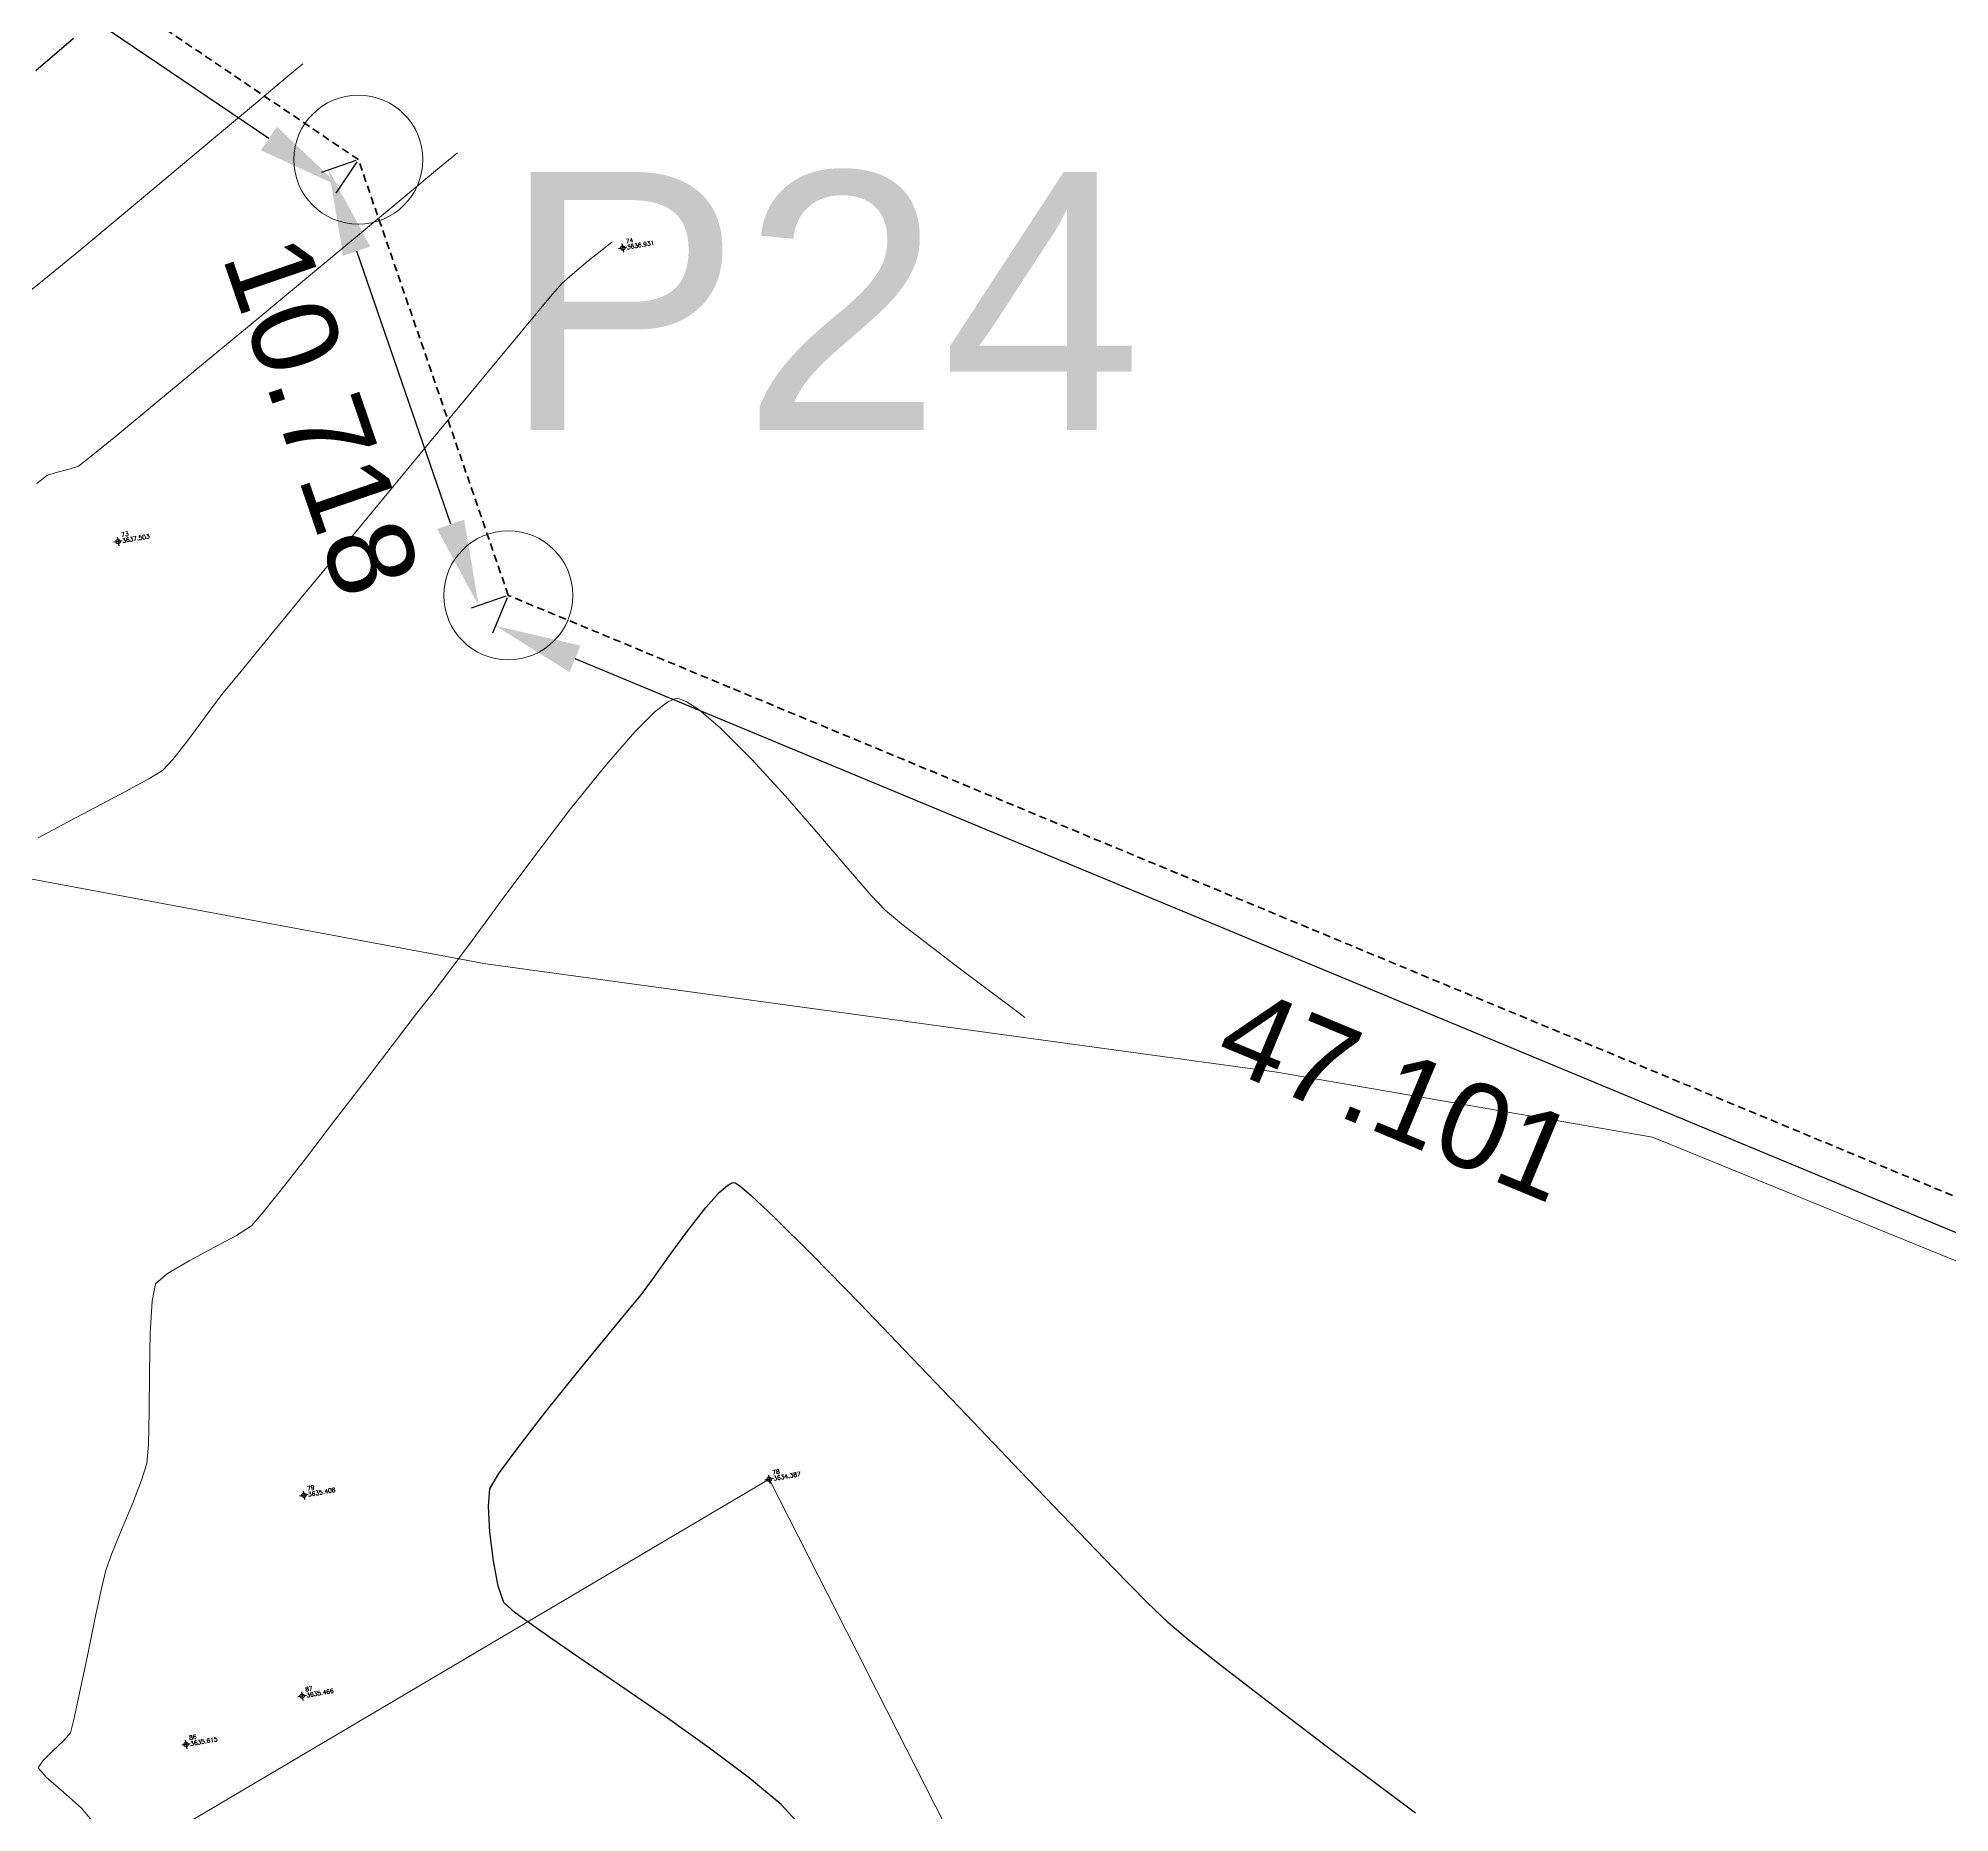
# Model space of a CAD drawing. Header units: millimetres. Extents: x 736950 to 740938, y 8500595 to 8502163.
# Drawn here: x 737727.71 to 737772.17, y 8501312.47 to 8501353.75 of the extents above; entities that cross this region are included whole.
import ezdxf
from ezdxf.enums import TextEntityAlignment as Align

# ---------------------------------------------------------------- set-up
doc = ezdxf.new("R2010")
doc.units = ezdxf.units.MM
doc.linetypes.add('DASHED', pattern=[0.75, 0.5, -0.25])
for name, color, linetype, lineweight in [('CONT-MJR', 80, 'Continuous', 30), ('CONT-MNR', 96, 'Continuous', 15), ('COTAS', 40, 'Continuous', 5), ('CUADROS', 9, 'Continuous', 20), ('PERIMETRO', 7, 'Continuous', 35), ('pista', 251, 'Continuous', 5), ('saiwite', 5, 'Continuous', 5)]:
    doc.layers.add(name, color=color, linetype=linetype, lineweight=lineweight)
doc.styles.add('5mm', font='arial.ttf', dxfattribs={"height": 3})
doc.styles.add('COTAS', font='arial.ttf')
doc.styles.add('CUADROS', font='arial.ttf')
doc.dimstyles.new('Copy of GenDist', dxfattribs={"dimtxt": 2, "dimasz": 2, "dimexe": 0.18, "dimexo": 0.0625, "dimgap": 1, "dimtad": 2, "dimdec": 3, "dimzin": 1, "dimdsep": 46, "dimtxsty": 'COTAS', "dimcen": 0.09, "dimadec": 3, "dimazin": 0, "dimtfac": 1, "dimtdec": 3, "dimtofl": 0, "dimtmove": 0, "dimatfit": 3, "dimfxl": 1, "dimtolj": 1, "dimtzin": 0, "dimarcsym": 0})

# ---------------------------------------------------------------- blocks, each defined once
blk = doc.blocks.new('*D172')
at = {"layer": 'COTAS', "color": 0, "lineweight": -2, "transparency": 16777216}
for p, q in [((737738.6171847223, 8501340.732979039), (737738.2773097754, 8501339.915017914)), ((737779.995071053, 8501322.775591321), (737740.1932856161, 8501339.313821957)), ((737782.1127866553, 8501322.659913005), (737781.7729117083, 8501321.84195188))]:
    blk.add_line(p, q, dxfattribs=at)
at = {"layer": 'COTAS', "color": 0, "transparency": 16777216}
for points in [[(737740.3211885658, 8501339.621639999), (737740.0653826664, 8501339.006003916), (737738.3463773681, 8501340.081239656)], [(737780.1229740027, 8501323.083409362), (737779.8671681033, 8501322.467773281), (737781.8419793011, 8501322.008173622)]]:
    blk.add_solid(points, dxfattribs=at)
at = {"layer": 'Defpoints', "color": 0, "transparency": 16777216}
for p in [(737738.6411665254, 8501340.790694922), (737738.3463773681, 8501340.081239656), (737782.1367684584, 8501322.717628887)]:
    blk.add_point(p, dxfattribs=at)
at = {"layer": 'COTAS', "color": 0, "transparency": 16777216, "insert": (737759.3186467388, 8501329.178271053), "char_height": 2, "attachment_point": 5, "rotation": 337.4363925965681, "style": 'COTAS'}
blk.add_mtext('\\A1;47.101', dxfattribs=at)
blk = doc.blocks.new('*D173')
at = {"layer": 'COTAS', "color": 0, "lineweight": -2, "transparency": 16777216}
for p, q in [((737735.0945837507, 8501350.90562593), (737734.2936173864, 8501350.630018275)), ((737737.3005654044, 8501342.444491468), (737735.114564152, 8501348.797411824)), ((737738.5820673644, 8501340.770359257), (737737.7811010005, 8501340.494751604))]:
    blk.add_line(p, q, dxfattribs=at)
at = {"layer": 'COTAS', "color": 0, "transparency": 16777216}
for points in [[(737735.4297596784, 8501348.905868687), (737734.799368625, 8501348.68895496), (737734.4638229711, 8501350.688584981)], [(737737.6157609308, 8501342.552948331), (737736.9853698774, 8501342.336034605), (737737.9513065852, 8501340.55331831)]]:
    blk.add_solid(points, dxfattribs=at)
at = {"layer": 'Defpoints', "color": 0, "transparency": 16777216}
for p in [(737734.4638229711, 8501350.688584981), (737735.1536829118, 8501350.925961591), (737738.6411665254, 8501340.790694918)]:
    blk.add_point(p, dxfattribs=at)
at = {"layer": 'COTAS', "color": 0, "transparency": 16777216, "insert": (737734.2963962695, 8501344.963330187), "char_height": 2, "attachment_point": 5, "rotation": 288.98802860294455, "style": 'COTAS'}
blk.add_mtext('\\A1;10.718', dxfattribs=at)
blk = doc.blocks.new('*D174')
at = {"layer": 'COTAS', "color": 0, "lineweight": -2, "transparency": 16777216}
for p, q in [((737703.5738753858, 8501372.208279636), (737703.0829617283, 8501371.482409893)), ((737733.0719053904, 8501351.41785965), (737704.8404906378, 8501370.511074662)), ((737735.1186692463, 8501350.874190042), (737734.6277555884, 8501350.148320299))]:
    blk.add_line(p, q, dxfattribs=at)
at = {"layer": 'COTAS', "color": 0, "transparency": 16777216}
for points in [[(737705.0272301859, 8501370.787189588), (737704.6537510892, 8501370.234959736), (737703.1838010843, 8501371.631511953)], [(737733.2586449385, 8501351.693974575), (737732.8851658418, 8501351.141744724), (737734.7285949443, 8501350.297422359)]]:
    blk.add_solid(points, dxfattribs=at)
at = {"layer": 'Defpoints', "color": 0, "transparency": 16777216}
for p in [(737703.6088890512, 8501372.260051183), (737703.1838010843, 8501371.631511953), (737735.1536829118, 8501350.925961591)]:
    blk.add_point(p, dxfattribs=at)
at = {"layer": 'COTAS', "color": 0, "transparency": 16777216, "insert": (737717.8235322116, 8501359.289696407), "char_height": 2, "attachment_point": 5, "rotation": 325.92908012584695, "style": 'COTAS'}
blk.add_mtext('\\A1;38.082', dxfattribs=at)

msp = doc.modelspace()

# ---------------------------------------------------------------- hatches: boundary and pattern name
at = {"layer": 'pista'}
h = msp.add_hatch(dxfattribs=at)
h.set_pattern_fill('HONEY', color=256, scale=3, angle=9.94991650582834, style=0)
h.set_pattern_definition([(9.94991650582834, (1479841.21072825, -18.49207214638591), (0.4979252195647159, 0.4170677100899267), [0.375, -0.75]), (129.9499165058283, (1479841.21072825, -18.49207214638591), (-0.6101538418184378, 0.222682034283025), [0.3749999999999999, -0.7499999999999998]), (69.94991650582834, (1479841.21072825, -18.49207214638591), (-0.112228622253722, 0.6397497443729518), [-0.75, 0.375])])
h.paths.add_polyline_path([(737744.7999806425, 8501250.923935566), (737743.4751223363, 8501250.754223157), (737756.465848178, 8501242.026572531), (737763.5739612179, 8501242.006896213), (737770.002546867, 8501243.455222024), (737769.8468594846, 8501244.342704736), (737763.4750639071, 8501242.907173423), (737756.7405500773, 8501242.925815564)])
h.paths.add_polyline_path([(737794.2809870465, 8501256.017245878), (737809.7820272583, 8501263.709828075), (737823.391616501, 8501273.483615467), (737837.0791595323, 8501280.557800073), (737851.5530432165, 8501285.77819753), (737870.8510758049, 8501293.050216693, -0.9976846880626209), (737871.0089264096, 8501292.63424804), (737865.2748787645, 8501289.581801567, 0.7845063948290762), (737866.1540430214, 8501286.121818589), (737883.2588851704, 8501291.348365877), (737897.4188924351, 8501296.516943583), (737903.2981396064, 8501301.44146652, -0.5512150924587264), (737904.1219025984, 8501301.177325813), (737906.855912117, 8501297.98174819, 0.5618964424650519), (737910.2738656431, 8501298.536066804), (737914.22079628, 8501308.558674501), (737925.6412323939, 8501300.72656757, 0.340189525830376), (737928.7023693406, 8501300.894137181), (737936.9171069289, 8501306.117412793, -0.358727273887905), (737938.1716059428, 8501305.962964654), (737943.1732157968, 8501301.051021611, 0.3417074120720416), (737946.0555081918, 8501300.709858142), (737955.8779356404, 8501307.072689936), (737971.8320576148, 8501314.464803053), (737988.5677626224, 8501323.411181662), (738023.1375471824, 8501336.282937778), (738044.4246208373, 8501357.728329657), (738061.4456776979, 8501362.208386911), (738078.9085143938, 8501363.070318012), (738112.0997810266, 8501372.051506756), (738118.6561313582, 8501373.365123207), (738128.3493353954, 8501376.976906104), (738155.2251721952, 8501366.826195797), (738176.6167526407, 8501363.543890122), (738193.8053773039, 8501353.328603027), (738204.7313956148, 8501340.877429372), (738207.705198212, 8501335.751671141), (738214.35685511, 8501331.742925933), (738229.9282901662, 8501313.374534177), (738233.5603594936, 8501308.186787868), (738234.53883727, 8501308.358438132), (738230.6417003467, 8501313.924784988), (738214.9478837823, 8501332.43754055), (738208.3676942562, 8501336.403214611), (738205.4657963786, 8501341.405035153), (738194.387784551, 8501354.029418997), (738176.9261677533, 8501364.406946706), (738155.4549153853, 8501367.70147717), (738128.3514754312, 8501377.93815071), (738118.4090486554, 8501374.233504975), (738111.8936108743, 8501372.928085677), (738078.7671659255, 8501363.964436961), (738061.3074614278, 8501363.102660457), (738043.958527311, 8501358.536303693), (738022.6381405202, 8501337.057350922), (737988.196920163, 8501324.233464561), (737971.4304040315, 8501315.270615296), (737955.4419368334, 8501307.862588815), (737945.5806043665, 8501301.47455489, -0.3391433520832071), (737943.8038299843, 8501301.693147572), (737938.8116631231, 8501306.59581691, 0.3560082385246841), (737936.4342009705, 8501306.876887502), (737928.158540546, 8501301.61487459, -0.3502196171718997), (737926.1502499409, 8501301.468794718), (737914.5128481541, 8501309.44969617, 0.4302069892023044), (737913.4330382891, 8501309.014522241), (737909.4507249827, 8501298.90206584, -0.5704007069138802), (737907.5397775185, 8501298.566836312), (737904.9064502402, 8501301.644734057, 0.4931454261128044), (737902.7202336333, 8501302.131411942), (737896.9620044216, 8501297.308254998), (737882.9728831241, 8501292.20205278), (737866.0373022418, 8501287.027224885, -0.7384715771871906), (737865.6977918843, 8501288.787355538), (737871.5108758068, 8501291.881875956, 0.9119586051647783), (737870.5337161538, 8501293.892406015), (737851.2416702455, 8501286.62264278), (737836.7183275839, 8501281.384406622), (737822.9200107896, 8501274.252970394), (737809.3164408724, 8501264.483505804), (737793.8201376351, 8501256.79327439), (737778.9884914039, 8501246.402265295), (737769.846859484, 8501244.34270474), (737770.0025468671, 8501243.455222024), (737779.3594973255, 8501245.563292695)])
h.paths.add_polyline_path([(738260.5182952256, 8501271.251537092), (738234.538837269, 8501308.358438132), (738233.56035949, 8501308.186787868), (738259.6897886079, 8501270.86568047), (738269.3749442189, 8501234.589470252), (738274.5057655985, 8501215.583008338), (738279.7983711922, 8501189.602392923), (738280.7089290785, 8501189.641305126), (738275.382018582, 8501215.790318219), (738270.2441657205, 8501234.822827347)])

# ---------------------------------------------------------------- linework, layer by layer
at = {"linetype": 'Continuous', "extrusion": (-0.172787269436437, 0.9849591664230046, 0)}
for points, elevation in [([(-2195570.015162655, 0), (-2195569.815162655, 0)], 8246009.191062788), ([(-2195557.274162654, 0), (-2195557.074162655, 0)], 8246004.495062787), ([(-2195557.698162654, 0), (-2195557.498162654, 0)], 8245981.898062789), ([(-2195568.422162655, 0), (-2195568.222162655, 0)], 8245980.394062787), ([(-2195556.851162655, 0), (-2195556.651162655, 0)], 8245977.304062787), ([(-2195553.996162655, 0), (-2195553.796162654, 0)], 8245976.661062786)]:
    msp.add_lwpolyline(points, dxfattribs=dict(at, elevation=elevation))
at = {"linetype": 'Continuous', "extrusion": (0.9849591664230046, 0.172787269436437, 0)}
for points, elevation in [([(8246009.291062789, 0), (8246009.091062789, 0)], 2195569.915162654), ([(8246004.595062787, 0), (8246004.395062789, 0)], 2195557.174162656), ([(8245980.494062789, 0), (8245980.29406279, 0)], 2195568.322162654), ([(8245981.998062789, 0), (8245981.798062788, 0)], 2195557.598162655), ([(8245977.404062787, 0), (8245977.204062786, 0)], 2195556.751162654), ([(8245976.761062784, 0), (8245976.561062787, 0)], 2195553.896162654)]:
    msp.add_lwpolyline(points, dxfattribs=dict(at, elevation=elevation))
at = {"linetype": 'Continuous'}
for centre in [(737741.3015905333, 8501348.869643383), (737729.5636348114, 8501342.042792536), (737733.8857314253, 8501319.858932056), (737744.7083055793, 8501320.230524147), (737733.8452557272, 8501315.187678829), (737731.1442995215, 8501314.061042428)]:
    msp.add_circle(centre, 0.05, dxfattribs=at)
at = {"layer": 'CONT-MJR', "extrusion": (0.6477223790566525, -0.761876446459129, 0), "elevation": -5999137.905189018}
msp.add_lwpolyline([(6068573.91394855, 3640), (6068575.06786315, 3640)], dxfattribs=at)
at = {"layer": 'CONT-MJR', "extrusion": (0.6540225511821539, -0.7564750508411938, 0), "elevation": -5948540.782516258}
msp.add_lwpolyline([(6118144.09163241, 3635.000000000007), (6118144.349237155, 3635.000000000007)], dxfattribs=at)
at = {"layer": 'CONT-MJR', "elevation": 3635}
for points in [[(737743.7392505751, 8501327.066673655), (737743.8439557434, 8501327.122734712)], [(737743.8439557434, 8501327.122734712), (737743.8874265079, 8501327.131381216)], [(737743.9174019044, 8501327.123257516), (737744.0236583477, 8501327.054380132)], [(737744.0236583477, 8501327.054380132), (737744.2903695673, 8501326.82897136)], [(737744.2903695673, 8501326.82897136), (737744.8227022232, 8501326.32707037)], [(737740.8870926532, 8501323.49521039), (737741.4215880628, 8501324.145957649)], [(737738.8930586253, 8501321.004449151), (737739.5256004458, 8501321.813231356)], [(737738.2123466583, 8501319.004072202), (737738.1788578775, 8501319.607149897)], [(737751.714614672, 8501319.203941157), (737752.7208665317, 8501318.15954921)], [(737738.4080119547, 8501317.74453449), (737738.2942953464, 8501318.336947856)], [(737753.4989309886, 8501317.366673639), (737753.9784949326, 8501316.904333485)], [(737739.399387717, 8501316.697451688), (737738.8033834057, 8501317.12803981)], [(737753.9784949326, 8501316.904333485), (737754.4857474609, 8501316.481315907)], [(737740.2371629972, 8501316.120321332), (737739.399387717, 8501316.697451688)]]:
    msp.add_lwpolyline(points, dxfattribs=at)
at = {"layer": 'CONT-MJR', "extrusion": (-0.2615763178694878, -0.9651827961219784, 0), "elevation": -8398311.02101791}
msp.add_lwpolyline([(-1511688.139942458, 3635.000000000006), (-1511688.108885754, 3635.000000000006)], dxfattribs=at)
at = {"layer": 'CONT-MJR', "extrusion": (-0.7878804291873842, 0.6158282465943757, 0), "elevation": 4654103.569105771}
msp.add_lwpolyline([(-7152351.228079532, 3635), (-7152351.933025335, 3635)], dxfattribs=at)
at = {"layer": 'CONT-MJR', "extrusion": (0.7437384805173984, -0.6684706968878078, 0), "elevation": -5134199.653399069}
msp.add_lwpolyline([(6815923.424221491, 3635), (6815923.890880268, 3635)], dxfattribs=at)
at = {"layer": 'CONT-MJR', "extrusion": (0.7052464940059298, 0.7089621870680722, 0), "elevation": 6547410.85550097}
msp.add_lwpolyline([(5472497.403565574, 3635.000000000013), (5472496.135795613, 3635.000000000013)], dxfattribs=at)
at = {"layer": 'CONT-MJR', "extrusion": (0.8083191208613362, -0.5887445956014855, 0), "elevation": -4408778.125271948}
msp.add_lwpolyline([(7306125.706808241, 3635), (7306126.440453757, 3635)], dxfattribs=at)
at = {"layer": 'CONT-MJR', "extrusion": (0.8145207822477916, -0.5801343769218006, 0), "elevation": -4331004.626140924}
msp.add_lwpolyline([(7352495.279176695, 3635), (7352495.925188028, 3635)], dxfattribs=at)
at = {"layer": 'CONT-MJR', "extrusion": (0.7148084724327914, 0.6993202755092256, 0), "elevation": 6472496.136216715}
msp.add_lwpolyline([(5560898.905185148, 3635), (5560897.342965003, 3635)], dxfattribs=at)
at = {"layer": 'CONT-MJR', "extrusion": (0.8038275461076072, -0.5948624009959134, 0), "elevation": -4464101.192910612}
msp.add_lwpolyline([(7272453.645039593, 3635.000000000013), (7272454.08658067, 3635.000000000013)], dxfattribs=at)
at = {"layer": 'CONT-MJR', "extrusion": (0.773923613973901, -0.6332789588590296, 0), "elevation": -4812754.196901517}
msp.add_lwpolyline([(7046571.625973606, 3635.00000000001), (7046572.111317846, 3635.00000000001)], dxfattribs=at)
at = {"layer": 'CONT-MJR', "extrusion": (0.7196693977854256, 0.6943169001912333, 0), "elevation": 6433546.952154309}
msp.add_lwpolyline([(5605912.870065106, 3635), (5605911.118890144, 3635)], dxfattribs=at)
at = {"layer": 'CONT-MJR', "extrusion": (0.774948023291407, -0.6320249688079903, 0), "elevation": -4801337.874733287}
msp.add_lwpolyline([(7054353.447894948, 3635.00000000001), (7054354.499127205, 3635.00000000001)], dxfattribs=at)
at = {"layer": 'CONT-MJR', "extrusion": (0.7221761519087735, 0.6917091915062544, 0), "elevation": 6413227.331103161}
msp.add_lwpolyline([(5629145.677459554, 3635), (5629143.842966935, 3635)], dxfattribs=at)
at = {"layer": 'CONT-MJR', "extrusion": (0.7794533653889116, -0.6264602550712214, 0), "elevation": -4750706.675549766}
msp.add_lwpolyline([(7088548.388961121, 3635), (7088549.501700784, 3635)], dxfattribs=at)
at = {"layer": 'CONT-MJR', "extrusion": (0.7231124215615569, 0.6907303567843109, 0), "elevation": 6405596.674490089}
msp.add_lwpolyline([(5637825.507142161, 3635.000000000013), (5637823.695020657, 3635.000000000013)], dxfattribs=at)
at = {"layer": 'CONT-MJR', "extrusion": (-0.8051046843814349, 0.5931327399385994, 0), "elevation": 4448454.781814617}
msp.add_lwpolyline([(-7282029.66141223, 3635), (-7282030.455111432, 3635)], dxfattribs=at)
at = {"layer": 'CONT-MJR', "extrusion": (0.8607006980593827, -0.5091112927053294, 0), "elevation": -3693146.225900469}
msp.add_lwpolyline([(7692682.918851902, 3635.000000000013), (7692683.334809387, 3635.000000000013)], dxfattribs=at)
at = {"layer": 'CONT-MJR', "extrusion": (0.7225988169186374, 0.6912676397660936, 0), "elevation": 6409785.377166834}
msp.add_lwpolyline([(5633060.996565993, 3635.000000000013), (5633059.312520504, 3635.000000000013)], dxfattribs=at)
at = {"layer": 'CONT-MJR', "extrusion": (0.9968859082192231, -0.07885737754918518, 0), "elevation": 65049.02453142044}
msp.add_lwpolyline([(8533021.815738156, 3635), (8533022.217261955, 3635)], dxfattribs=at)
at = {"layer": 'CONT-MJR', "extrusion": (0.9925396502556009, 0.1219222812716764, 0), "elevation": 1768734.634057485}
msp.add_lwpolyline([(8347948.793043798, 3635.000000000013), (8347949.465182529, 3635.000000000013)], dxfattribs=at)
at = {"layer": 'CONT-MJR', "extrusion": (0.7137417932637499, 0.7004089180961695, 0), "elevation": 6480964.004497671}
msp.add_lwpolyline([(5551017.483257703, 3635.000000000003), (5551016.372385986, 3635.000000000003)], dxfattribs=at)
at = {"layer": 'CONT-MJR', "extrusion": (0.9468098035982132, 0.3217937162380785, 0), "elevation": 3434168.58713113}
msp.add_lwpolyline([(7811730.999869735, 3635), (7811731.400102974, 3635)], dxfattribs=at)
at = {"layer": 'CONT-MJR', "extrusion": (0.6652877751237332, 0.7465870185523674, 0), "elevation": 6837781.61551681}
msp.add_lwpolyline([(5105036.144046482, 3635.000000000003), (5105036.501109894, 3635.000000000003)], dxfattribs=at)
at = {"layer": 'CONT-MJR', "extrusion": (0.620511337574935, 0.7841974750921896, 0), "elevation": 7124495.942360619}
msp.add_lwpolyline([(4696618.056008079, 3635.000000000009), (4696617.1299812, 3635.000000000009)], dxfattribs=at)
at = {"layer": 'CONT-MJR', "extrusion": (-0.563840751574835, -0.8258835310523664, 0), "elevation": -7437064.985832365}
msp.add_lwpolyline([(-4184099.757582761, 3635), (-4184100.958589654, 3635)], dxfattribs=at)
at = {"layer": 'CONT-MJR', "extrusion": (0.6111981154232625, 0.7914776457380538, 0), "elevation": 7179516.094693523}
msp.add_lwpolyline([(4612071.50252273, 3635), (4612070.3944929, 3635)], dxfattribs=at)
at = {"layer": 'CONT-MJR', "extrusion": (0.568169002706211, 0.8229118934392854, 0), "elevation": 7414995.286410174}
msp.add_lwpolyline([(4223086.599244294, 3635), (4223087.885352716, 3635)], dxfattribs=at)
at = {"layer": 'CONT-MJR', "extrusion": (0.6058945977787699, 0.7955449304611921, 0), "elevation": 7210180.661818082}
msp.add_lwpolyline([(4563982.855102113, 3635.000000000013), (4563981.648845637, 3635.000000000013)], dxfattribs=at)
at = {"layer": 'CONT-MJR', "extrusion": (0.5796511828917043, 0.8148647164850421, 0), "elevation": 7355054.592450119}
msp.add_lwpolyline([(4326635.696517088, 3635.000000000003), (4326636.969319263, 3635.000000000003)], dxfattribs=at)
at = {"layer": 'CONT-MJR', "extrusion": (0.6025772913173856, 0.7980605290255888, 0), "elevation": 7229119.190142198}
msp.add_lwpolyline([(4533924.282756915, 3635), (4533923.062123829, 3635)], dxfattribs=at)
at = {"layer": 'CONT-MJR', "extrusion": (0.6011582996384742, 0.7991299636328115, 0), "elevation": 7237155.24995069}
msp.add_lwpolyline([(4521081.495894165, 3635.000000000013), (4521082.657551038, 3635.000000000013)], dxfattribs=at)
at = {"layer": 'CONT-MJR', "extrusion": (0.6004624290425972, 0.7996529692987228, 0), "elevation": 7241096.767942991}
msp.add_lwpolyline([(4514769.118772978, 3635), (4514767.967643088, 3635)], dxfattribs=at)
at = {"layer": 'CONT-MJR', "extrusion": (0.6417647019532889, 0.7669016021151648, 0), "elevation": 6993128.992245525}
msp.add_lwpolyline([(4890064.577238213, 3635.000000000013), (4890065.531485296, 3635.000000000013)], dxfattribs=at)
at = {"layer": 'CONT-MJR', "extrusion": (0.5992763456440388, 0.8005422297115417, 0), "elevation": 7247781.605480141}
msp.add_lwpolyline([(4504028.641520202, 3635.000000000013), (4504027.643787374, 3635.000000000013)], dxfattribs=at)
at = {"layer": 'CONT-MJR', "extrusion": (0.7312928525269538, 0.6820636068894097, 0), "elevation": 6337943.613128449}
msp.add_lwpolyline([(5713759.526646079, 3635), (5713760.182974877, 3635)], dxfattribs=at)
at = {"layer": 'CONT-MNR', "extrusion": (0.6432210805299938, -0.7656805088036571, 0), "elevation": -6034794.441485841}
msp.add_lwpolyline([(6033116.564258556, 3639), (6033117.48744312, 3639)], dxfattribs=at)
at = {"layer": 'CONT-MNR'}
for points, elevation in [([(737733.4660287653, 8501352.827719925), (737733.8603486896, 8501353.157589503)], 3639), ([(737730.7762558887, 8501350.569937184), (737731.8318688878, 8501351.455023978)], 3639), ([(737729.6844388198, 8501349.657517564), (737730.7762558887, 8501350.569937184)], 3639), ([(737735.2695167146, 8501349.268040203), (737736.285030416, 8501350.111825636)], 3638), ([(737728.6485311587, 8501348.796634898), (737729.6844388198, 8501349.657517564)], 3639), ([(737734.089088258, 8501348.287549993), (737735.2695167146, 8501349.268040203)], 3638), ([(737740.8538624034, 8501348.852073414), (737741.053429219, 8501349.012644023)], 3637), ([(737740.133472191, 8501348.265042689), (737740.5017101737, 8501348.56828264)], 3637), ([(737739.8856481167, 8501348.046124544), (737740.133472191, 8501348.265042689)], 3637), ([(737731.5979116771, 8501346.22062067), (737732.8348511957, 8501347.246396363)], 3638), ([(737738.1486850728, 8501345.965162918), (737739.0180758955, 8501347.013224222)], 3637), ([(737737.1042725435, 8501344.702928806), (737738.1486850728, 8501345.965162918)], 3637), ([(737729.5403498694, 8501344.519368503), (737730.4693758519, 8501345.286264263)], 3638), ([(737728.9019398793, 8501343.99597474), (737729.5403498694, 8501344.519368503)], 3638), ([(737735.9713743832, 8501343.331697851), (737737.1042725435, 8501344.702928806)], 3637), ([(737728.6452520307, 8501343.792124333), (737728.9019398793, 8501343.99597474)], 3638), ([(737727.6738019724, 8501343.390754608), (737727.9065148539, 8501343.579181738)], 3638), ([(737728.1239046403, 8501343.648737593), (737728.4272623983, 8501343.723278351)], 3638), ([(737728.4272623983, 8501343.723278351), (737728.6452520307, 8501343.792124333)], 3638), ([(737732.2856469569, 8501338.860324947), (737732.9071268792, 8501339.615783606)], 3637), ([(737741.5868121348, 8501337.616787601), (737742.0598804116, 8501338.088110387)], 3636), ([(737742.3418378374, 8501338.306889562), (737742.4885975505, 8501338.377941396)], 3636), ([(737742.4885975505, 8501338.377941396), (737742.5483089584, 8501338.388896637)], 3636), ([(737742.5483089584, 8501338.388896637), (737742.6150408674, 8501338.383257756)], 3636), ([(737742.6150408674, 8501338.383257756), (737742.7764824763, 8501338.324279765)], 3636), ([(737740.878529297, 8501336.802875271), (737741.5868121348, 8501337.616787601)], 3636), ([(737728.7245707093, 8501335.696281835), (737729.6192341263, 8501336.168069344)], 3637), ([(737745.0865171376, 8501336.116528792), (737745.8530376047, 8501335.238087432)], 3636), ([(737746.5403740603, 8501334.435527366), (737747.082540814, 8501333.808859121)], 3636), ([(737747.4135521749, 8501333.458093228), (737747.8220343195, 8501333.123282941)], 3636), ([(737737.23656689, 8501332.005383892), (737737.7971327978, 8501332.766052093)], 3636), ([(737736.8686540707, 8501331.52166315), (737737.23656689, 8501332.005383892)], 3636), ([(737732.3224918684, 8501325.904195974), (737732.6644038651, 8501326.127593452)], 3636), ([(737731.7943416603, 8501325.621205404), (737732.3224918684, 8501325.904195974)], 3636), ([(737730.3579212796, 8501324.373433834), (737730.4388281016, 8501324.773077471)], 3636), ([(737730.294923962, 8501322.72449344), (737730.314663715, 8501323.63567036)], 3636), ([(737730.1122186119, 8501320.207893275), (737730.2354971091, 8501320.59754597)], 3636), ([(737729.6475056404, 8501319.054206567), (737729.8967743369, 8501319.657615373)], 3636), ([(737728.6789021895, 8501315.291334622), (737728.8507104983, 8501316.121266741)], 3636), ([(737728.5383398803, 8501314.643337836), (737728.6789021895, 8501315.291334622)], 3636), ([(737728.3020622878, 8501314.156171001), (737728.4562986721, 8501314.335746547)], 3636), ([(737727.7087134295, 8501313.515483195), (737727.8115452062, 8501313.679692747)], 3636), ([(737728.2964503963, 8501312.9533645), (737727.8915625763, 8501313.302702997)], 3636)]:
    msp.add_lwpolyline(points, dxfattribs=dict(at, elevation=elevation))
at = {"layer": 'CONT-MNR', "extrusion": (0.6431707820062584, -0.7657227599944108, 0), "elevation": -6035190.740609435}
msp.add_lwpolyline([(6032718.917872192, 3639), (6032720.128878968, 3639)], dxfattribs=at)
at = {"layer": 'CONT-MNR', "extrusion": (0.6386564449986663, -0.7694920046768945, 0), "elevation": -6070560.907389539}
msp.add_lwpolyline([(5997125.200439472, 3638.000000000013), (5997125.736332946, 3638.000000000013)], dxfattribs=at)
at = {"layer": 'CONT-MNR', "extrusion": (0.6390652658741104, -0.7691525115042221, 0), "elevation": -6067373.154549446}
msp.add_lwpolyline([(6000349.28596169, 3638), (6000350.273402781, 3638)], dxfattribs=at)
at = {"layer": 'CONT-MNR', "extrusion": (0.6353323096024232, -0.7722388596640621, 0), "elevation": -6096369.054188612}
msp.add_lwpolyline([(5970883.146230973, 3639.00000000001), (5970884.295985048, 3639.00000000001)], dxfattribs=at)
at = {"layer": 'CONT-MNR', "extrusion": (0.6274804985049006, -0.7786322777768986, 0), "elevation": -6156506.622116931}
msp.add_lwpolyline([(5908859.004844774, 3637), (5908859.457115047, 3637)], dxfattribs=at)
at = {"layer": 'CONT-MNR', "extrusion": (0.6268932678518396, -0.779105147410824, 0), "elevation": -6160967.471618894}
msp.add_lwpolyline([(5904204.534647274, 3639.00000000001), (5904205.366047781, 3639.00000000001)], dxfattribs=at)
at = {"layer": 'CONT-MNR', "extrusion": (0.638719137435968, -0.7694399674263438, 0), "elevation": -6070072.268412907}
msp.add_lwpolyline([(5997614.308679176, 3638), (5997615.938744047, 3638)], dxfattribs=at)
at = {"layer": 'CONT-MNR', "extrusion": (-0.7604821814464772, 0.6493588004350194, 0), "elevation": 4959387.131734275}
msp.add_lwpolyline([(-6944181.194536753, 3637), (-6944181.594530068, 3637)], dxfattribs=at)
at = {"layer": 'CONT-MNR', "extrusion": (0.7679244381397621, -0.6405404415864239, 0), "elevation": -4878928.748980361}
msp.add_lwpolyline([(7000943.80497523, 3637), (7000944.753913035, 3637)], dxfattribs=at)
at = {"layer": 'CONT-MNR', "extrusion": (0.6377280030460121, -0.7702616400489809, 0), "elevation": -6077788.783799333}
msp.add_lwpolyline([(5989791.433869492, 3638.00000000001), (5989792.89900259, 3638.00000000001)], dxfattribs=at)
at = {"layer": 'CONT-MNR', "extrusion": (0.3047404424022733, -0.9524354375832866, 0), "elevation": -7872165.363279982}
msp.add_lwpolyline([(3293341.404792444, 3638), (3293341.633038663, 3638)], dxfattribs=at)
at = {"layer": 'CONT-MNR', "extrusion": (-0.7712548832067474, 0.6365264371019845, 0), "elevation": 4842347.311066587}
msp.add_lwpolyline([(-7026289.224893992, 3637.00000000001), (-7026291.007770001, 3637.00000000001)], dxfattribs=at)
at = {"layer": 'CONT-MNR', "extrusion": (0.7715334130514546, -0.6361888025933603, 0), "elevation": -4839271.48348295}
msp.add_lwpolyline([(7028406.366745944, 3637), (7028408.017609951, 3637)], dxfattribs=at)
at = {"layer": 'CONT-MNR', "extrusion": (-0.7718250739959408, 0.635834927596118, 0), "elevation": 4836047.903439339}
msp.add_lwpolyline([(-7030623.427605104, 3637.00000000001), (-7030624.810257358, 3637.00000000001)], dxfattribs=at)
at = {"layer": 'CONT-MNR', "extrusion": (0.7966779086052485, -0.6044040949070145, 0), "elevation": -4550509.021203194}
msp.add_lwpolyline([(7218716.484289501, 3637), (7218716.840650292, 3637)], dxfattribs=at)
at = {"layer": 'CONT-MNR', "extrusion": (0.7736562737999467, -0.6336055318650412, 0), "elevation": -4815744.118985591}
msp.add_lwpolyline([(7044544.964580433, 3637.000000000007), (7044545.40221104, 3637.000000000007)], dxfattribs=at)
at = {"layer": 'CONT-MNR', "extrusion": (0.8047085019690075, -0.5936701330358435, 0), "elevation": -4453331.556663342}
msp.add_lwpolyline([(7279067.978005197, 3637.000000000013), (7279068.489788457, 3637.000000000013)], dxfattribs=at)
at = {"layer": 'CONT-MNR', "extrusion": (0.6130305153560052, -0.7900592302114764, 0), "elevation": -6264302.230491706}
msp.add_lwpolyline([(5794439.593293692, 3636), (5794439.950175069, 3636)], dxfattribs=at)
at = {"layer": 'CONT-MNR', "extrusion": (-0.5410831824659649, -0.8409690777029221, 0), "elevation": -7548542.859150472}
msp.add_lwpolyline([(-3979512.333400707, 3636), (-3979511.971688708, 3636)], dxfattribs=at)
at = {"layer": 'CONT-MNR', "extrusion": (0.650500172261281, 0.7595061065508584, 0), "elevation": 6936720.22355872}
msp.add_lwpolyline([(4969801.542246615, 3636), (4969800.884982844, 3636)], dxfattribs=at)
at = {"layer": 'CONT-MNR', "extrusion": (0.8008223453896156, -0.5989019712145514, 0), "elevation": -4500676.12055191}
msp.add_lwpolyline([(7249889.577422647, 3637), (7249890.13984957, 3637)], dxfattribs=at)
at = {"layer": 'CONT-MNR', "extrusion": (0.708677803184958, 0.7055322609724818, 0), "elevation": 6520790.508980413}
msp.add_lwpolyline([(5504207.430166118, 3636.00000000001), (5504206.3998356, 3636.00000000001)], dxfattribs=at)
at = {"layer": 'CONT-MNR', "extrusion": (0.7859046887589342, -0.6183476531747516, 0), "elevation": -4676995.643410142}
msp.add_lwpolyline([(7137414.72244304, 3637), (7137415.230911691, 3637)], dxfattribs=at)
at = {"layer": 'CONT-MNR', "extrusion": (0.738969431558187, -0.6737389548056206, 0), "elevation": -5182521.350734802}
msp.add_lwpolyline([(6779265.80519454, 3637.000000000003), (6779266.156288749, 3637.000000000003)], dxfattribs=at)
at = {"layer": 'CONT-MNR', "extrusion": (0.7797652087745773, -0.6260720559047017, 0), "elevation": -4747184.739946491}
msp.add_lwpolyline([(7090924.357693518, 3636), (7090925.615502815, 3636)], dxfattribs=at)
at = {"layer": 'CONT-MNR', "extrusion": (0.7386169257150085, 0.6741253867399667, 0), "elevation": 6275877.505126061}
msp.add_lwpolyline([(5781899.211734217, 3636.000000000003), (5781898.055096591, 3636.000000000003)], dxfattribs=at)
at = {"layer": 'CONT-MNR', "extrusion": (0.4717758523179171, -0.8817185181052414, 0), "elevation": -7147742.508130239}
msp.add_lwpolyline([(4661194.983165507, 3637), (4661195.734277758, 3637)], dxfattribs=at)
at = {"layer": 'CONT-MNR', "extrusion": (0.5188406873761883, -0.8548709499819284, 0), "elevation": -6884781.142688744}
msp.add_lwpolyline([(5041503.471491298, 3637.00000000001), (5041503.845637687, 3637.00000000001)], dxfattribs=at)
at = {"layer": 'CONT-MNR', "extrusion": (0.4732833535367957, -0.8809102492677472, 0), "elevation": -7139759.02255518}
msp.add_lwpolyline([(4673412.308012027, 3637), (4673413.4625319, 3637)], dxfattribs=at)
at = {"layer": 'CONT-MNR', "extrusion": (-0.79343547815925, 0.6086543698998655, 0), "elevation": 4589026.036195315}
msp.add_lwpolyline([(-7194288.84865897, 3636), (-7194290.183251818, 3636)], dxfattribs=at)
at = {"layer": 'CONT-MNR', "extrusion": (0.7595240985467753, 0.6504791647137581, 0), "elevation": 6090277.19860776}
msp.add_lwpolyline([(5977080.676897356, 3636), (5977079.620235596, 3636)], dxfattribs=at)
at = {"layer": 'CONT-MNR', "extrusion": (-0.8012588825953251, 0.5983178110854556, 0), "elevation": 4495379.856668869}
msp.add_lwpolyline([(-7253171.235041342, 3636.000000000004), (-7253172.543313248, 3636.000000000004)], dxfattribs=at)
at = {"layer": 'CONT-MNR', "extrusion": (0.8051786632423694, -0.5930323096250584, 0), "elevation": -4447554.271824306}
msp.add_lwpolyline([(7282594.102079745, 3636.000000000003), (7282595.280513169, 3636.000000000003)], dxfattribs=at)
at = {"layer": 'CONT-MNR', "extrusion": (0.7272900021367448, 0.6863302796700245, 0), "elevation": 6371278.887840007}
msp.add_lwpolyline([(5676596.922524355, 3636.000000000013), (5676596.440232703, 3636.000000000013)], dxfattribs=at)
at = {"layer": 'CONT-MNR', "extrusion": (0.6131388816380554, 0.7899751336742409, 0), "elevation": 7168183.64500773}
msp.add_lwpolyline([(4629695.449312823, 3636.000000000003), (4629694.678373492, 3636.000000000003)], dxfattribs=at)
at = {"layer": 'CONT-MNR', "extrusion": (0.6049977404452316, 0.7962271874635807, 0), "elevation": 7215328.319878272}
msp.add_lwpolyline([(4555871.686063909, 3636.000000000006), (4555870.808573047, 3636.000000000006)], dxfattribs=at)
at = {"layer": 'CONT-MNR', "extrusion": (0.6009636954031751, 0.7992763206847555, 0), "elevation": 7238273.900849614}
msp.add_lwpolyline([(4519326.556504278, 3636.00000000001), (4519325.708912924, 3636.00000000001)], dxfattribs=at)
at = {"layer": 'CONT-MNR', "extrusion": (0.7870577534924295, -0.616879317749793, 0), "elevation": -4663654.066536963}
msp.add_lwpolyline([(7146132.88119634, 3636.000000000006), (7146133.505348776, 3636.000000000006)], dxfattribs=at)
at = {"layer": 'CONT-MNR', "extrusion": (0.5992020217098588, 0.8005978623371524, 0), "elevation": 7248209.090245917}
msp.add_lwpolyline([(4503374.169557566, 3636.000000000003), (4503373.488371948, 3636.000000000003)], dxfattribs=at)
at = {"layer": 'CONT-MNR', "extrusion": (0.7926904708410569, -0.6096243248409494, 0), "elevation": -4597821.509105499}
msp.add_lwpolyline([(7188665.309217406, 3636), (7188666.203020486, 3636)], dxfattribs=at)
at = {"layer": 'CONT-MNR', "extrusion": (0.6008301289555877, 0.7993767297959153, 0), "elevation": 7239028.974765649}
msp.add_lwpolyline([(4518115.458263358, 3636), (4518115.080005874, 3636)], dxfattribs=at)
at = {"layer": 'CONT-MNR', "extrusion": (0.7943494052985245, -0.6074611282229346, 0), "elevation": -4578207.604535224}
msp.add_lwpolyline([(7201171.529528284, 3636.000000000013), (7201172.591135065, 3636.000000000013)], dxfattribs=at)
at = {"layer": 'CONT-MNR', "extrusion": (0.794282380338553, -0.6075487637084963, 0), "elevation": -4579002.069350544}
msp.add_lwpolyline([(7200665.252521702, 3636.000000000003), (7200666.380050969, 3636.000000000003)], dxfattribs=at)
at = {"layer": 'CONT-MNR', "extrusion": (0.7927831366937911, -0.6095038130922183, 0), "elevation": -4596728.630481455}
msp.add_lwpolyline([(7189360.905693079, 3636), (7189361.997263879, 3636)], dxfattribs=at)
at = {"layer": 'CONT-MNR', "extrusion": (-0.7891900164994764, 0.6141491006730827, 0), "elevation": 4638870.509279663}
msp.add_lwpolyline([(-7162240.645963461, 3636), (-7162241.599718028, 3636)], dxfattribs=at)
at = {"layer": 'CONT-MNR', "extrusion": (0.7806601955431162, -0.6249557257074966, 0), "elevation": -4737033.895540359}
msp.add_lwpolyline([(7097697.542667947, 3636), (7097698.256833503, 3636)], dxfattribs=at)
at = {"layer": 'CONT-MNR', "extrusion": (-0.7496992694086932, 0.6617786680213195, 0), "elevation": 5072918.641611135}
msp.add_lwpolyline([(-6861653.726866861, 3636.00000000001), (-6861654.100163256, 3636.00000000001)], dxfattribs=at)
at = {"layer": 'CONT-MNR', "extrusion": (0.4676686020129966, -0.8839038854373307, 0), "elevation": -7169340.751031089}
msp.add_lwpolyline([(4627886.412056526, 3636.000000000011), (4627887.067955652, 3636.000000000011)], dxfattribs=at)
at = {"layer": 'CONT-MNR', "extrusion": (0.5101936988071372, -0.860059526833749, 0), "elevation": -6935260.010318852}
msp.add_lwpolyline([(4971814.788761138, 3636), (4971815.366298757, 3636)], dxfattribs=at)
at = {"layer": 'CONT-MNR', "extrusion": (0.6623945083110836, -0.7491552011161091, 0), "elevation": -5880143.078834558}
msp.add_lwpolyline([(6183905.438325228, 3636), (6183905.810804847, 3636)], dxfattribs=at)
at = {"layer": 'CONT-MNR', "extrusion": (0.9982854829438799, -0.05853285012285545, 0), "elevation": 238858.7612438257}
msp.add_lwpolyline([(8529929.42923671, 3636.00000000001), (8529930.168267261, 3636.00000000001)], dxfattribs=at)
at = {"layer": 'CONT-MNR', "extrusion": (0.9999366673576067, -0.01125438908884524, 0), "elevation": 642006.3788037199}
msp.add_lwpolyline([(8509086.097100938, 3636), (8509087.017043168, 3636)], dxfattribs=at)
at = {"layer": 'CONT-MNR', "extrusion": (0.9998047221143121, -0.01976151911982937, 0), "elevation": 569587.1887747827}
msp.add_lwpolyline([(8514239.591551924, 3636.000000000013), (8514240.35558575, 3636.000000000013)], dxfattribs=at)
at = {"layer": 'CONT-MNR', "extrusion": (0.9970743553583207, -0.07643775171202641, 0), "elevation": 85750.06592706777}
msp.add_lwpolyline([(8532839.195063947, 3636.00000000001), (8532839.63954322, 3636.00000000001)], dxfattribs=at)
at = {"layer": 'CONT-MNR', "extrusion": (0.931174923727338, -0.3645727107469594, 0), "elevation": -2412393.57214303}
msp.add_lwpolyline([(8185171.872027816, 3636.000000000006), (8185172.462977903, 3636.000000000006)], dxfattribs=at)
at = {"layer": 'CONT-MNR', "extrusion": (0.9254628886570573, -0.3788382791093523, 0), "elevation": -2537883.670026645}
msp.add_lwpolyline([(8147134.926144566, 3636.000000000013), (8147135.519410286, 3636.000000000013)], dxfattribs=at)
at = {"layer": 'CONT-MNR', "extrusion": (0.9389353600732969, -0.3440935768130935, 0), "elevation": -2232568.850878171}
msp.add_lwpolyline([(8236036.095168062, 3636), (8236036.507536922, 3636)], dxfattribs=at)
at = {"layer": 'CONT-MNR', "extrusion": (0.9724311252987304, -0.2331902797078919, 0), "elevation": -1265033.835063095}
msp.add_lwpolyline([(8438977.204372223, 3636), (8438977.64133596, 3636)], dxfattribs=at)
at = {"layer": 'CONT-MNR', "extrusion": (0.9782095855235458, -0.2076198612605569, 0), "elevation": -1043388.64558058}
msp.add_lwpolyline([(8469236.952318063, 3636.000000000013), (8469237.686713135, 3636.000000000013)], dxfattribs=at)
at = {"layer": 'CONT-MNR', "extrusion": (0.9794389580316144, -0.201740743257146, 0), "elevation": -992501.4561185599}
msp.add_lwpolyline([(8475350.170375446, 3636.000000000013), (8475351.041687822, 3636.000000000013)], dxfattribs=at)
at = {"layer": 'CONT-MNR', "extrusion": (0.9662217494011152, -0.2577121087264795, 0), "elevation": -1478082.364784008}
msp.add_lwpolyline([(8404276.365834074, 3636.000000000013), (8404276.684178479, 3636.000000000013)], dxfattribs=at)
at = {"layer": 'CONT-MNR', "extrusion": (-0.6882466929491777, 0.7254767326692982, 0), "elevation": 5659766.553224814}
msp.add_lwpolyline([(-6386205.722009815, 3636), (-6386206.071884545, 3636)], dxfattribs=at)
at = {"layer": 'CONT-MNR', "extrusion": (-0.7055887960837368, 0.7086215145203418, 0), "elevation": 5503681.296730709}
msp.add_lwpolyline([(-6521201.483505554, 3636.00000000001), (-6521201.817521811, 3636.00000000001)], dxfattribs=at)
at = {"layer": 'CONT-MNR', "extrusion": (0.7584350508969683, 0.6517486275941923, 0), "elevation": 6100237.968770304}
msp.add_lwpolyline([(5966880.846562754, 3636), (5966881.127114396, 3636)], dxfattribs=at)
at = {"layer": 'CONT-MNR', "extrusion": (0.6621055320922111, 0.7494106113292566, 0), "elevation": 6859428.123742989}
msp.add_lwpolyline([(5075904.361784215, 3636), (5075904.922832029, 3636)], dxfattribs=at)
at = {"layer": 'CONT-MNR', "extrusion": (0.772424762080813, 0.6351062800228002, 0), "elevation": 5969076.937832206}
msp.add_lwpolyline([(6098087.845944844, 3636), (6098088.207382374, 3636)], dxfattribs=at)
at = {"layer": 'COTAS'}
for centre in [(737735.1536829113, 8501350.925961591), (737738.6411665253, 8501340.79069492)]:
    msp.add_circle(centre, 1.5, dxfattribs=at)
at = {"layer": 'PERIMETRO', "linetype": 'DASHED', "ltscale": 0.35}
msp.add_lwpolyline([(738505.2945807902, 8501473.002765065), (738158.5425738312, 8501412.173509907), (738158.5425738312, 8501412.173509907), (738158.5425738312, 8501412.173509907), (738158.5425738312, 8501412.173509907), (738042.3158710625, 8501381.498171696), (737981.1961052574, 8501351.494217444), (737950.6537477591, 8501343.089650117), (737921.3905846927, 8501338.747753197), (737870.7162104911, 8501338.053293455), (737782.1367684584, 8501322.717628885), (737738.6411665253, 8501340.79069492), (737735.1536829113, 8501350.925961591), (737703.608889051, 8501372.260051185), (737683.200969866, 8501281.329551859)], dxfattribs=at)
at = {"layer": 'pista'}
msp.add_lwpolyline([(737761.5271318732, 8501287.170858743), (737742.1401482938, 8501274.382939415), (737722.3586376584, 8501307.03227336), (737744.7083055793, 8501320.230524147)], close=True, dxfattribs=at)
at = {"layer": 'saiwite'}
for p, q in [((737723.2713654573, 8501334.99151135), (737738.1189183905, 8501332.22313202)), ((737738.1189183905, 8501332.22313202), (737756.5189263882, 8501329.698785221)), ((737756.5189263882, 8501329.698785221), (737765.2546715171, 8501328.185985422)), ((737765.2546715171, 8501328.185985422), (737778.0260178756, 8501322.982403228))]:
    msp.add_line(p, q, dxfattribs=at)

# ---------------------------------------------------------------- texts
at = {"color": 2, "char_height": 0.1, "width": 0.3, "attachment_point": 1, "rotation": 9.94991650582834, "style": '5mm'}
for s, insert in [('\\Ftxt.shx;\\W1.0000000000;\\T1.0000000000;\\o\\l74', (737741.3672568689, 8501349.074064352)), ('\\Ftxt.shx;\\W1.0000000000;\\T1.0000000000;\\o\\l73', (737729.629301147, 8501342.247213505)), ('\\Ftxt.shx;\\W1.0000000000;\\T1.0000000000;\\o\\l78', (737744.7739719148, 8501320.434945114)), ('\\Ftxt.shx;\\W1.0000000000;\\T1.0000000000;\\o\\l79', (737733.9513977608, 8501320.063353024)), ('\\Ftxt.shx;\\W1.0000000000;\\T1.0000000000;\\o\\l87', (737733.9109220627, 8501315.392099796)), ('\\Ftxt.shx;\\W1.0000000000;\\T1.0000000000;\\o\\l86', (737731.209965857, 8501314.265463397))]:
    msp.add_mtext(s, dxfattribs=dict(at, insert=insert))
at = {"color": 1, "char_height": 0.1, "attachment_point": 1, "rotation": 9.94991650582834, "style": '5mm'}
for s, insert, width in [('\\Ftxt.shx;\\W1.0000000000;\\T1.0000000000;\\o\\l3636.931', (737741.3914470867, 8501348.936170068), 0.7999999999999999), ('\\Ftxt.shx;\\W1.0000000000;\\T1.0000000000;\\o\\l3637.503', (737729.6534913648, 8501342.109319221), 0.8166666666666668), ('\\Ftxt.shx;\\W1.0000000000;\\T1.0000000000;\\o\\l3634.387', (737744.7981621326, 8501320.297050832), 0.8333333333333334), ('\\Ftxt.shx;\\W1.0000000000;\\T1.0000000000;\\o\\l3635.408', (737733.9755879786, 8501319.92545874), 0.8166666666666668), ('\\Ftxt.shx;\\W1.0000000000;\\T1.0000000000;\\o\\l3635.466', (737733.9351122804, 8501315.254205512), 0.8333333333333334), ('\\Ftxt.shx;\\W1.0000000000;\\T1.0000000000;\\o\\l3635.615', (737731.2341560748, 8501314.127569113), 0.7999999999999999)]:
    msp.add_mtext(s, dxfattribs=dict(at, insert=insert, width=width))
at = {"layer": 'CUADROS', "style": 'CUADROS'}
msp.add_text('P24', height=6, dxfattribs=at).set_placement((737745.9293947672, 8501347.637718296), align=Align.MIDDLE_CENTER)

# ---------------------------------------------------------------- dimensions: what is measured, and where the dimension line sits
at = {"layer": 'COTAS'}
for p1, p2, distance, picture, middle in [((737735.1536829113, 8501350.925961591), (737703.608889051, 8501372.260051185), 0.7587893952154299, '*D174', (737717.8235322116, 8501359.289696407)), ((737738.6411665253, 8501340.79069492), (737735.1536829113, 8501350.925961591), 0.729557668719622, '*D173', (737734.2963962695, 8501344.963330187)), ((737782.1367684585, 8501322.717628887), (737738.6411665253, 8501340.79069492), 0.7682625982528136, '*D172', (737759.3186467388, 8501329.178271053))]:
    dim = msp.add_aligned_dim(p1=p1, p2=p2, distance=distance, dimstyle='Copy of GenDist', dxfattribs=at)
    dim.commit()
    dim.dimension.update_dxf_attribs({"geometry": picture, "text_midpoint": middle})

doc.saveas('drawing.dxf')
